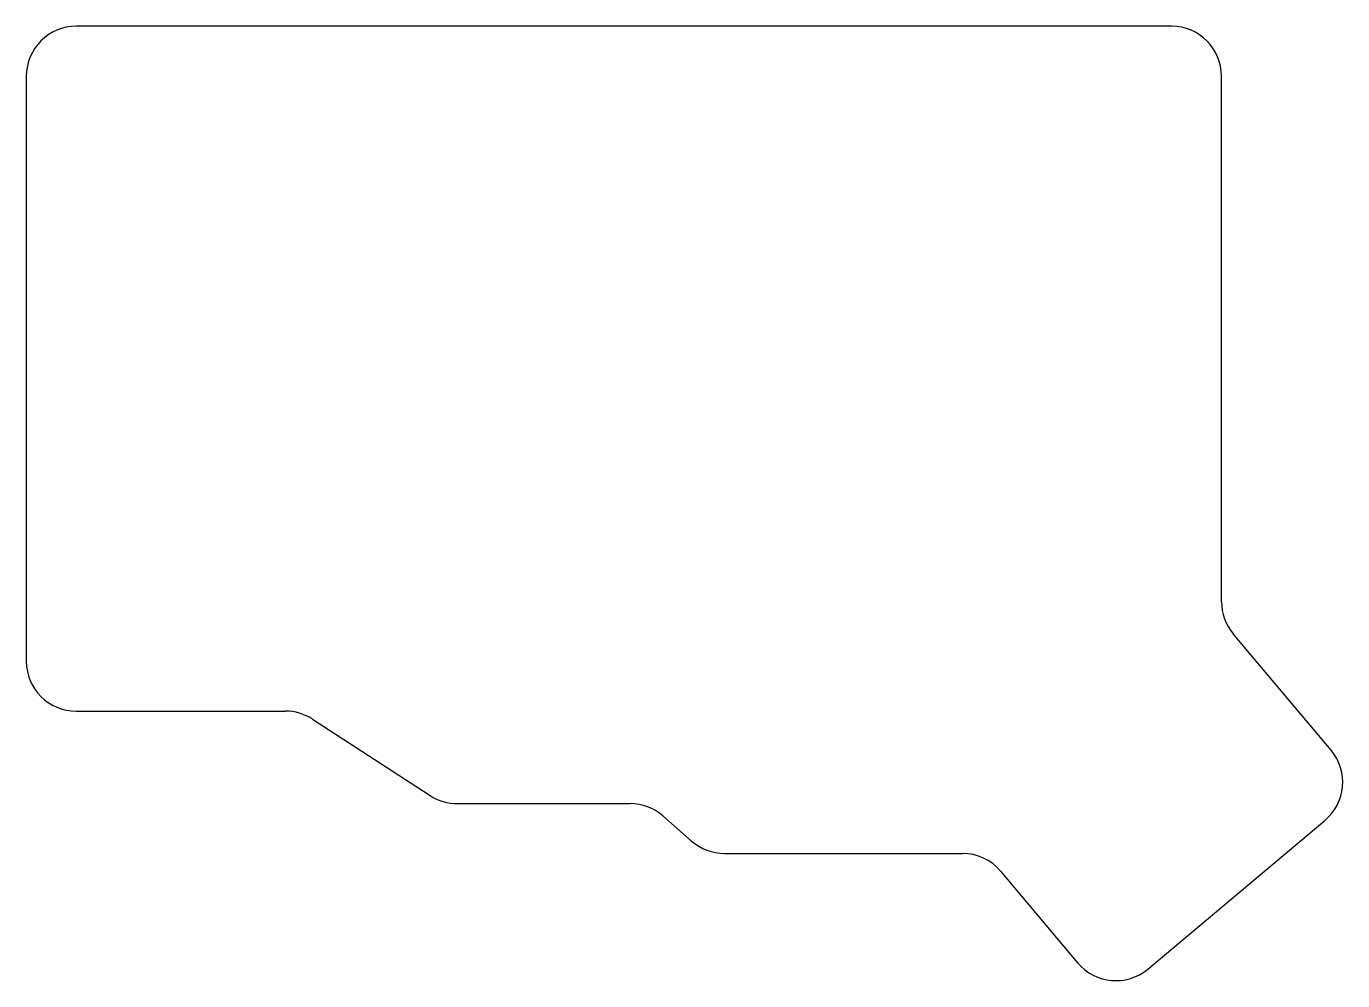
# Model space of a CAD drawing. Header units: millimetres. Extents: x -22 to 163, y -60 to 74.
import ezdxf

# ---------------------------------------------------------------- set-up
doc = ezdxf.new("R2010")
doc.units = ezdxf.units.MM

msp = doc.modelspace()

# ---------------------------------------------------------------- linework, layer by layer
for p, q in [((139, 74.3), (-15, 74.3)), ((-22, 67.3), (-22, -15)), ((146, -6.61), (146, 67.3)), ((161.4, -27.51), (147.64, -11.11)), ((-15, -22), (14.42, -22)), ((18.24, -23.13), (34.76, -33.87)), ((38.58, -35), (62.87, -35)), ((67.48, -36.73), (71.52, -40.27)), ((135.64, -58.26), (160.54, -37.37)), ((76.13, -42), (109.59, -42)), ((114.95, -44.5), (125.78, -57.4))]:
    msp.add_line(p, q)
for centre, start, end in [((-15, 67.3), 90, 180), ((139, 67.3), 0, 90), ((153, -6.61), 180, 220), ((-15, -15), 180, 270), ((14.42, -29), 56.9761, 90), ((156.04, -32.01), 310, 40), ((38.58, -28), 236.9761, 270), ((62.87, -42), 48.8141, 90), ((76.13, -35), 228.8141, 270), ((109.59, -49), 40, 90), ((131.14, -52.9), 220, 310)]:
    msp.add_arc(centre, 7, start, end)

doc.saveas('drawing.dxf')
